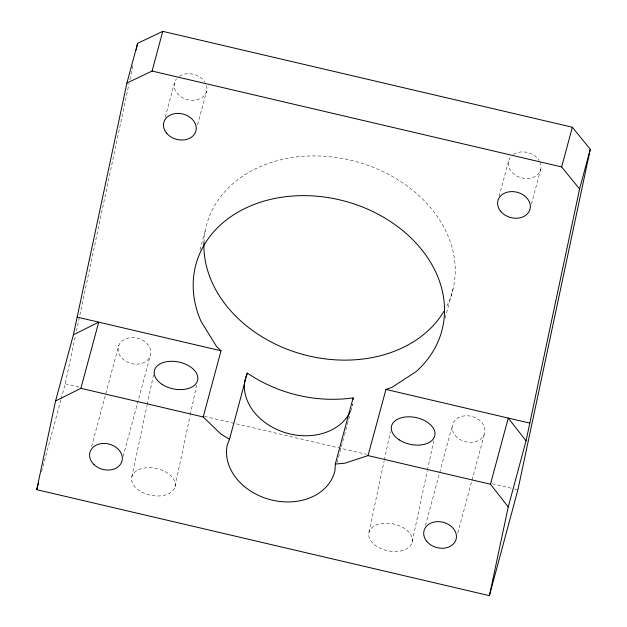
<?xml version="1.0" encoding="UTF-8"?>
<svg xmlns="http://www.w3.org/2000/svg" width="627" height="627" viewBox="0 0 627 627"><rect width="100%" height="100%" fill="white"/><g stroke="black" fill="none" stroke-linecap="round" stroke-linejoin="round"><path stroke-width="0.47" stroke-dasharray="3.13 2.35" d="M61.164 398.921L65.239 383.795L75.601 335.022M76.416 331.197L129.068 83.493M129.883 79.668L133.136 64.369M131.85 476.802L146.992 405.551M147.196 404.603L153.458 375.15M174.964 486.889A22.149 13.692 12 0 0 145.715 467.86A22.149 13.692 12 0 0 139.539 490.784A22.149 13.692 12 0 0 174.964 486.889L190.106 415.646M190.31 414.698L196.565 385.244M368.982 532.307L384.124 461.064M384.327 460.116L390.386 431.611M412.088 542.402A22.149 13.692 12 0 0 382.846 523.373A22.149 13.692 12 0 0 376.67 546.297A22.149 13.692 12 0 0 412.088 542.402L427.238 471.151M427.434 470.203L433.696 440.757M41.562 471.723L60.905 399.869M165.222 117.249L174.384 83.211M91.566 446.557L118.809 345.391M197.552 124.812L206.714 90.782M123.135 456.534L150.119 356.324A16.608 13.049 15.1 0 0 130.847 337.608A16.608 13.049 15.1 0 0 122.43 358.644A16.608 13.049 15.1 0 0 150.119 356.324M200.021 249.82L205.617 229.02M337.075 462.601L344.207 436.126M344.458 435.185L349.803 415.333M351.081 410.599L352.86 403.984A55.364 43.482 15.1 0 1 351.872 407.636M445.107 318.25L453.509 287.048M499.076 196.408L508.497 161.421M425.427 525.504L439.433 473.503M439.684 472.554L452.412 425.286M531.414 203.971L540.835 168.992M457.765 533.068L484.749 432.857M65.239 383.795L79.527 387.141M204.371 416.367L366.38 454.293M492.179 483.738L514.093 488.872M515.049 489.091L517.91 489.765M203.947 242.531A127.344 100.014 15.1 0 1 355.775 161.507A127.344 100.014 15.1 0 1 445.828 307.998M206.526 85.609A16.608 13.049 15.1 0 1 187.834 99.764A16.608 13.049 15.1 0 1 176.649 78.61M179.377 76.22A16.608 13.049 15.1 0 1 205.029 82.223M540.027 162.103A16.608 13.049 15.1 0 1 523.012 178.193A16.608 13.049 15.1 0 1 510.77 156.828M513.489 154.43A16.608 13.049 15.1 0 1 539.142 160.441M455.233 435.42A16.608 13.049 15.1 0 0 483.495 436.031A16.608 13.049 15.1 0 0 467.021 415.756A16.608 13.049 15.1 0 0 455.233 435.42"/><path stroke-width="0.94" d="M353.134 397.863L335.312 464.043L335.037 470.164A55.364 43.482 15.1 0 1 272.102 500.111A55.364 43.482 15.1 0 1 227.264 444.935L229.498 439.268L247.32 373.089C277.918 393.889 316.463 403.106 353.134 397.863L353.056 399.611M36.727 489.679L55.576 400.982L73.398 334.802L126.913 83.038L137.603 43.326L162.777 31.35L572.341 127.226L590.273 149.297L517.91 489.765L489.397 595.65L36.727 489.679L38.506 483.064M136.184 50.019L137.603 43.326M489.397 595.65L508.246 506.953L526.053 440.812L579.583 189.001L590.273 149.297M126.913 83.038L152.087 71.055L162.777 31.35M55.576 400.982L80.891 388.332L98.713 322.153L73.398 334.802M229.498 439.268L221.065 434.182L203.203 416.963L221.025 350.783L216.519 346.441L201.126 321.557A127.344 100.014 15.1 0 1 339.677 199.856A127.344 100.014 15.1 0 1 415.811 371.811L391.804 387.47L385.958 389.422L368.033 455.602L344.897 463.204L335.312 464.043M579.583 189.001L561.651 166.931L572.341 127.226M508.246 506.953L490.455 484.216L508.262 418.084L529.815 423.115M245.4 377.948L247.32 373.089M152.087 71.055L561.651 166.931M77.16 317.105L221.025 350.783M385.958 389.422L508.262 418.084L526.053 440.812M80.891 388.332L203.203 416.963M368.033 455.602L490.455 484.216M443.9 311.392A127.344 100.014 15.1 0 1 300.999 353.894A127.344 100.014 15.1 0 1 203.947 242.531M350.469 411.194A55.364 43.482 15.1 0 1 285.834 432.842A55.364 43.482 15.1 0 1 244.898 379.68M166.508 133.057A16.608 13.049 15.1 0 0 194.77 133.661A16.608 13.049 15.1 0 0 178.295 113.393A16.608 13.049 15.1 0 0 166.508 133.057M500.62 211.268A16.608 13.049 15.1 0 0 528.89 211.879A16.608 13.049 15.1 0 0 512.408 191.603A16.608 13.049 15.1 0 0 500.62 211.268M93.917 464.529A16.608 13.049 15.1 0 0 121.607 462.209A16.608 13.049 15.1 0 0 102.334 443.493A16.608 13.049 15.1 0 0 93.917 464.529M426.721 541.313A16.608 13.049 15.1 0 0 454.983 541.916A16.608 13.049 15.1 0 0 438.508 521.648A16.608 13.049 15.1 0 0 426.721 541.313M162.158 384.39A22.149 13.692 12 0 0 197.576 380.495A22.149 13.692 12 0 0 168.334 361.465A22.149 13.692 12 0 0 162.158 384.39M399.281 439.903A22.149 13.692 12 0 0 434.707 436.008A22.149 13.692 12 0 0 405.457 416.971A22.149 13.692 12 0 0 399.281 439.903"/></g></svg>
